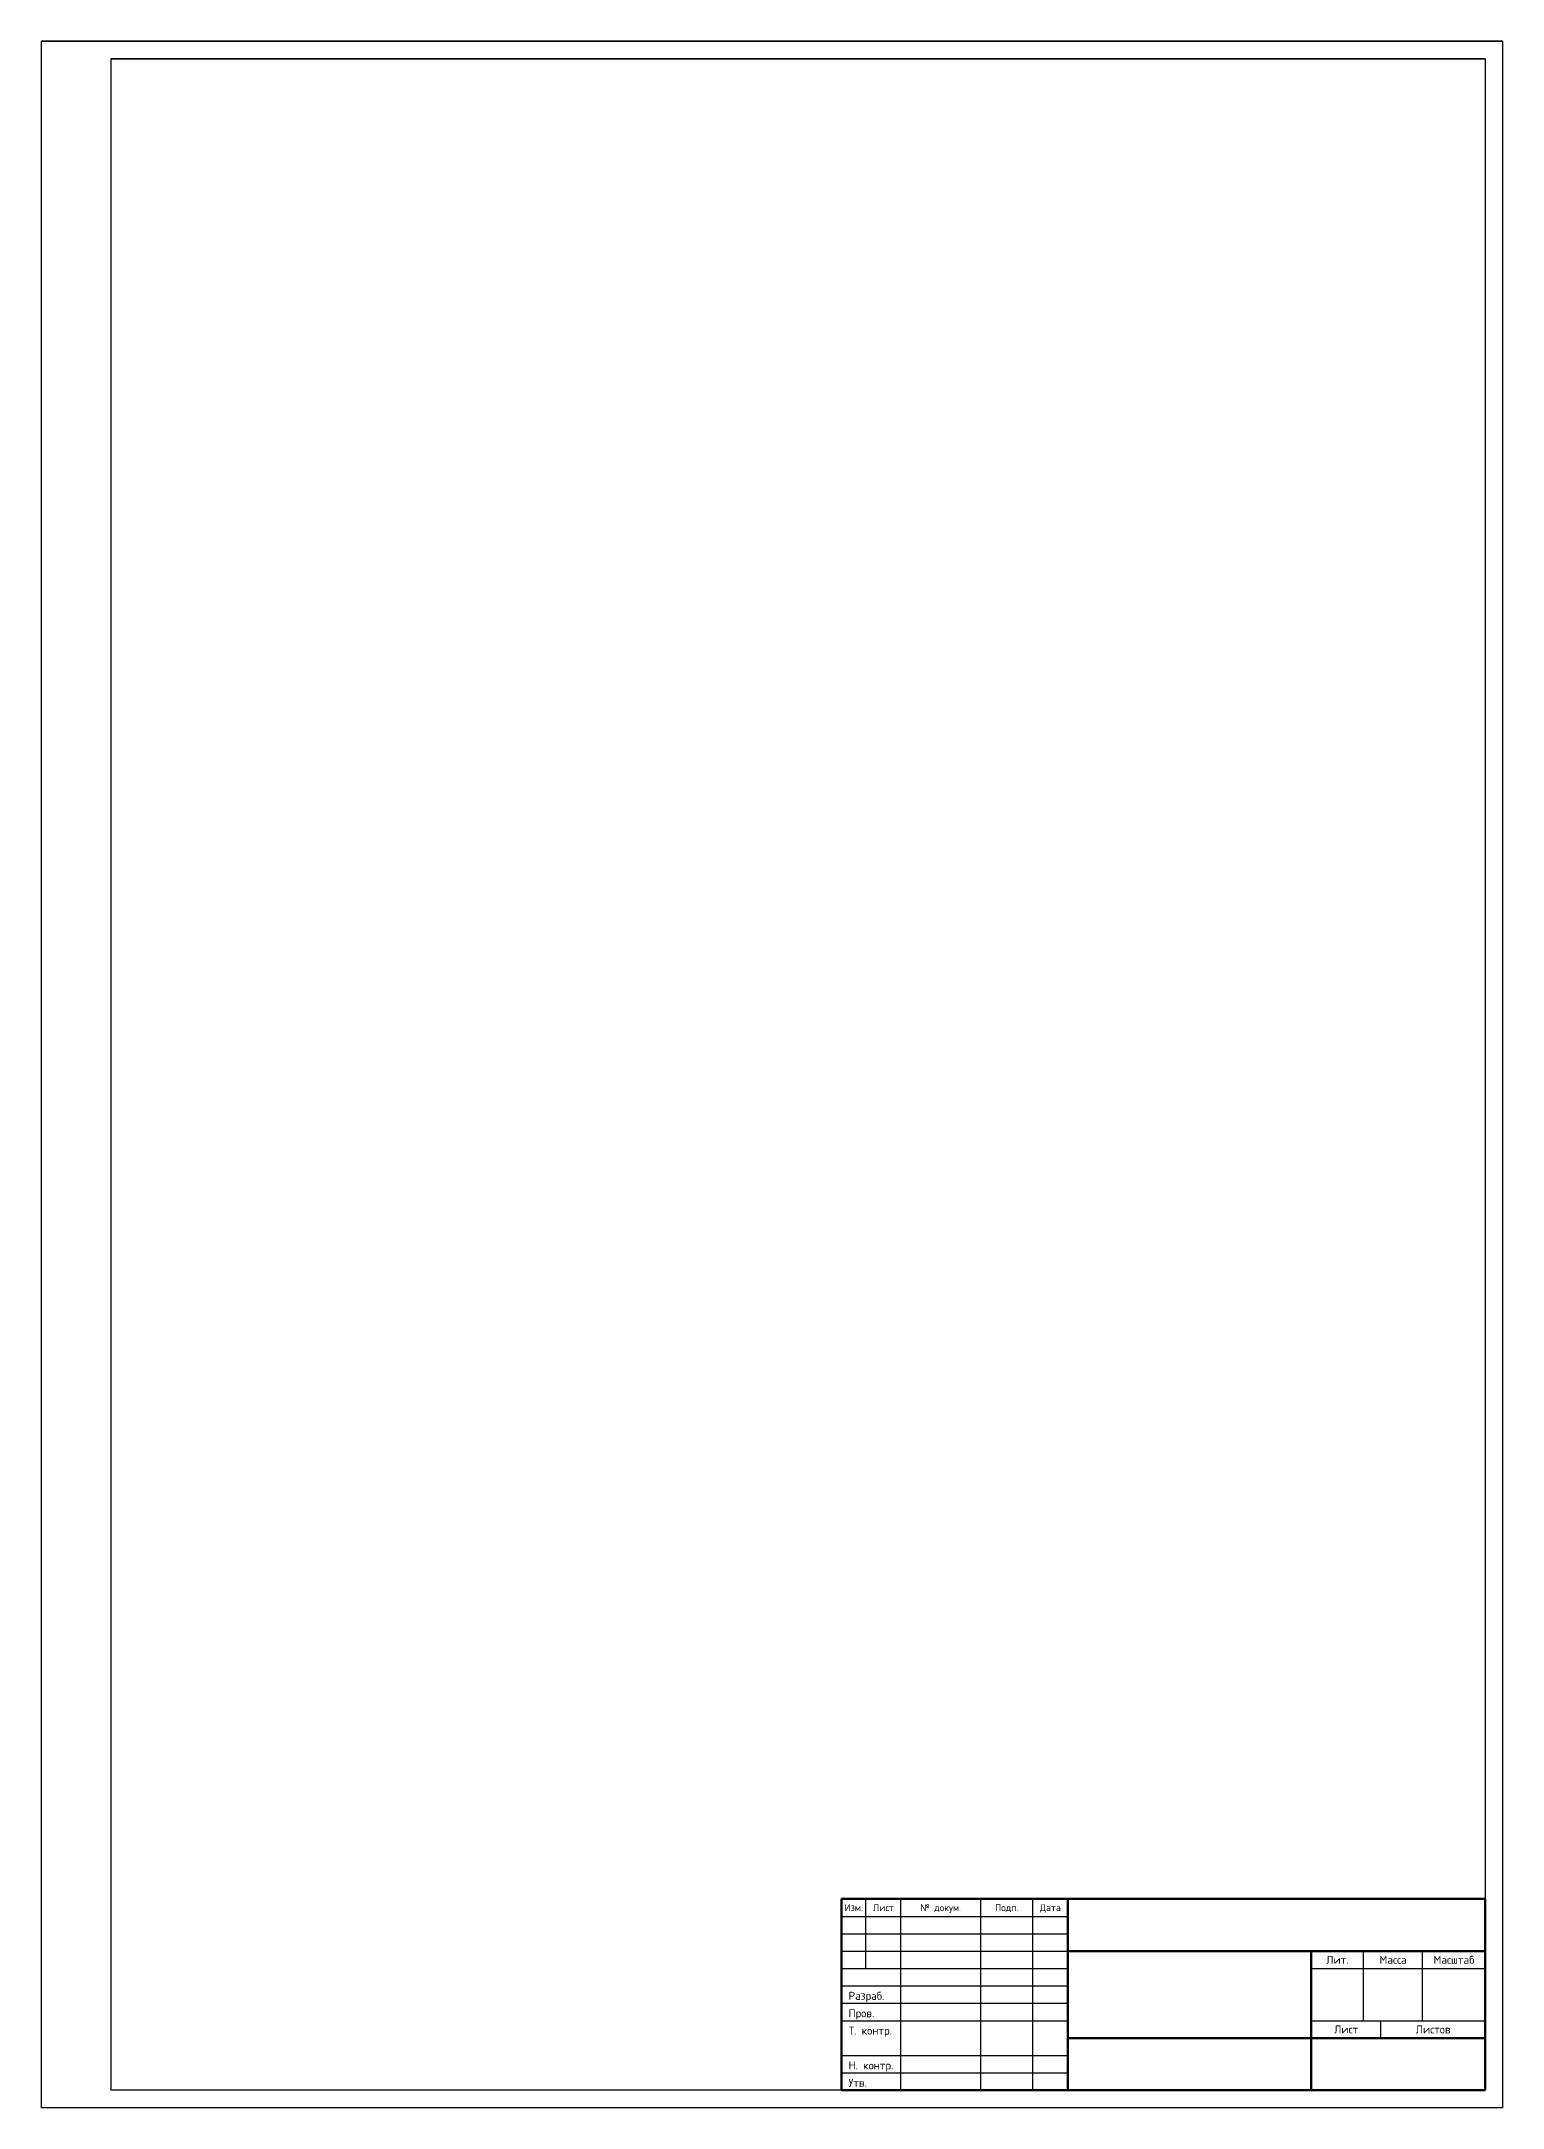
# Model space of a CAD drawing. Header units: millimetres. Extents: x 63961 to 279437, y 165795 to 374915.
# Drawn here: x 70637 to 77357, y 170962 to 180466 of the extents above; entities that cross this region are included whole.
import ezdxf
from ezdxf.enums import TextEntityAlignment as Align

# ---------------------------------------------------------------- set-up
doc = ezdxf.new("R2010")
doc.units = ezdxf.units.MM
doc.layers.add('Рамка', color=7, linetype='Continuous')
doc.styles.get("Standard").update_dxf_attribs({"font": 'isocpeur.ttf'})

msp = doc.modelspace()

# ---------------------------------------------------------------- linework, layer by layer
at = {"layer": 'Рамка'}
for p, q in [((70637.061, 180466.46), (77357.061, 180466.46)), ((70637.061, 170962.46), (70637.061, 180466.46)), ((77357.061, 180466.46), (70637.061, 180466.46)), ((70957.061, 180386.46), (77277.061, 180386.46)), ((77277.061, 180386.46), (70957.061, 180386.46)), ((70957.061, 180386.46), (70957.061, 171042.46)), ((77357.061, 180466.46), (72605.061, 180466.46)), ((77277.061, 180386.46), (74317.061, 180386.46)), ((77277.061, 180386.46), (77277.061, 171042.46)), ((77357.061, 180466.46), (77357.061, 170962.46)), ((70637.061, 170962.46), (70637.061, 177682.46)), ((77277.061, 171042.46), (70957.061, 171042.46)), ((77357.061, 170962.46), (70637.061, 170962.46))]:
    msp.add_line(p, q, dxfattribs=at)
at = {"layer": 'Рамка', "lineweight": 50}
for p, q in [((74317.061, 171922.46), (77277.061, 171922.46)), ((74317.061, 171042.46), (74317.061, 171922.46)), ((75357.061, 171042.46), (75357.061, 171922.46)), ((77277.061, 171042.46), (77277.061, 171922.46)), ((75357.061, 171682.46), (77277.061, 171682.46)), ((76477.061, 171042.46), (76477.061, 171682.46)), ((75357.061, 171282.46), (77277.061, 171282.46)), ((74317.061, 171042.46), (77277.061, 171042.46))]:
    msp.add_line(p, q, dxfattribs=at)
at = {"layer": 'Рамка', "lineweight": 25}
for p, q in [((74317.061, 171842.46), (75357.061, 171842.46)), ((74429.061, 171602.46), (74429.061, 171922.46)), ((74589.061, 171042.46), (74589.061, 171922.46)), ((74957.061, 171042.46), (74957.061, 171922.46)), ((75197.061, 171042.46), (75197.061, 171922.46)), ((74317.061, 171762.46), (75357.061, 171762.46)), ((74317.061, 171682.46), (75357.061, 171682.46)), ((76717.061, 171362.46), (76717.061, 171682.46)), ((76989.061, 171362.46), (76989.061, 171682.46)), ((74317.061, 171602.46), (75357.061, 171602.46)), ((76477.061, 171602.46), (77277.061, 171602.46)), ((74317.061, 171522.46), (75357.061, 171522.46)), ((74317.061, 171442.46), (75357.061, 171442.46)), ((74317.061, 171362.46), (75357.061, 171362.46)), ((76477.061, 171362.46), (77277.061, 171362.46)), ((76797.061, 171282.46), (76797.061, 171362.46)), ((74317.061, 171202.46), (75357.061, 171202.46)), ((74317.061, 171122.46), (75357.061, 171122.46))]:
    msp.add_line(p, q, dxfattribs=at)

# ---------------------------------------------------------------- texts
at = {"layer": 'Рамка'}
for s, height, p in [('Изм.', 32, (74373.061, 171882.46)), ('Лист', 32, (74509.061, 171882.46)), ('№ докум.', 32, (74773.061, 171882.46)), ('Подп.', 32, (75077.061, 171882.46)), ('Дата', 32, (75277.061, 171882.46)), ('Лит.', 36.8, (76597.061, 171642.46)), ('Масса', 36.8, (76853.061, 171642.46)), ('Масштаб', 36.8, (77133.061, 171642.46)), ('Лист', 36.8, (76637.061, 171322.46)), ('Листов', 36.8, (77037.061, 171322.46))]:
    msp.add_text(s, height=height, dxfattribs=at).set_placement(p, align=Align.MIDDLE_CENTER)
for s, p in [('Разраб.', (74349.061, 171458.46)), ('Пров.', (74349.061, 171378.46)), ('Т. контр.', (74349.061, 171298.46)), ('Н. контр.', (74349.061, 171138.46)), ('Утв.', (74349.061, 171058.46))]:
    msp.add_text(s, height=36.8, dxfattribs=at).set_placement(p)

doc.saveas('drawing.dxf')
